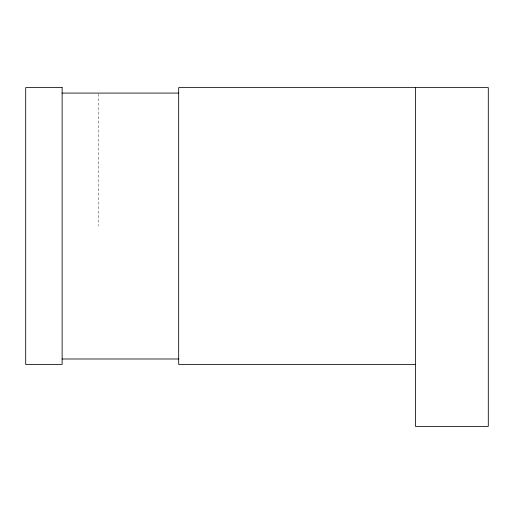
<?xml version="1.0" encoding="UTF-8"?>
<svg xmlns="http://www.w3.org/2000/svg" width="514" height="514" viewBox="0 0 514 514"><rect width="100%" height="100%" fill="white"/><g stroke="black" fill="none" stroke-linecap="round" stroke-linejoin="round"><path stroke-width="0.39" stroke-dasharray="2.57 1.93" d="M98.553 93.889L98.553 226.038"/><path stroke-width="0.77" d="M62.123 93.085L178.686 93.085M62.123 358.99L178.686 358.99M415.447 364.452L178.686 364.452L178.686 87.624L488.3 87.624L488.3 426.376L415.447 426.376L415.447 87.624M62.123 87.624L25.7 87.624L25.7 364.452L62.123 364.452L62.123 87.624"/></g></svg>
